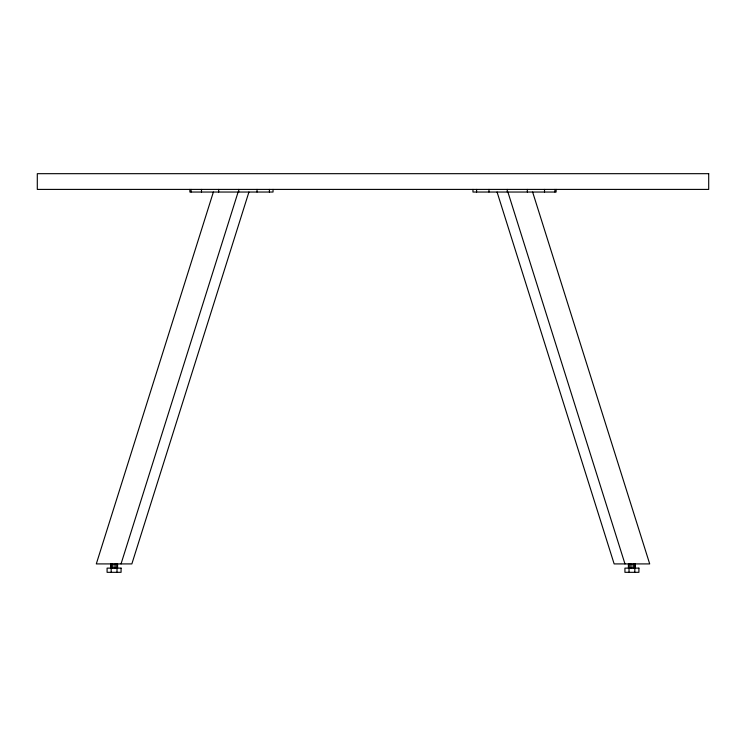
<?xml version="1.0" encoding="UTF-8"?>
<svg xmlns="http://www.w3.org/2000/svg" width="746" height="746" viewBox="0 0 746 746"><rect width="100%" height="100%" fill="white"/><g stroke="black" fill="none" stroke-linecap="round" stroke-linejoin="round"><path stroke-width="1.12" d="M213.375 192.039L96.299 563.911L131.856 563.911L248.931 192.039M121.029 563.911L238.105 192.039M532.625 192.039L649.701 563.911L614.144 563.911L497.069 192.039M507.895 192.039L624.971 563.911M635.415 563.911L635.415 568.126M634.949 563.911L634.949 568.126M634.818 568.126L634.818 572.322M633.671 563.911L633.671 568.126M631.918 563.911L631.918 568.126M630.174 563.911L630.174 568.126M629.027 568.126L629.027 572.322M628.887 563.911L628.887 568.126M628.421 563.911L628.421 568.126M556.124 189.409L556.124 192.039L472.964 192.039L472.964 189.409M554.912 189.409L554.912 192.039M544.515 189.409L544.515 192.039M527.329 189.409L527.329 192.039M507.28 189.409L507.28 192.039M488.966 189.409L488.966 192.039M476.582 189.409L476.582 192.039M273.036 189.409L273.036 192.039L189.876 192.039L189.876 189.409M269.418 189.409L269.418 192.039M257.034 189.409L257.034 192.039M238.72 189.409L238.72 192.039M218.671 189.409L218.671 192.039M201.485 189.409L201.485 192.039M191.088 189.409L191.088 192.039M117.579 563.911L117.579 568.126M117.113 563.911L116.973 572.322M115.826 563.911L115.826 568.126M114.082 563.911L114.082 568.126M112.329 563.911L112.329 568.126M111.182 568.126L111.182 572.322M111.051 563.911L111.051 568.126M110.585 563.911L110.585 568.126M708.7 173.678L37.3 173.678L37.3 189.409L708.7 189.409L708.7 173.678M121.076 568.126L107.088 568.126L107.088 572.322L121.076 572.322L121.076 568.126M638.912 568.126L624.924 568.126L624.924 572.322L638.912 572.322L638.912 568.126"/></g></svg>
